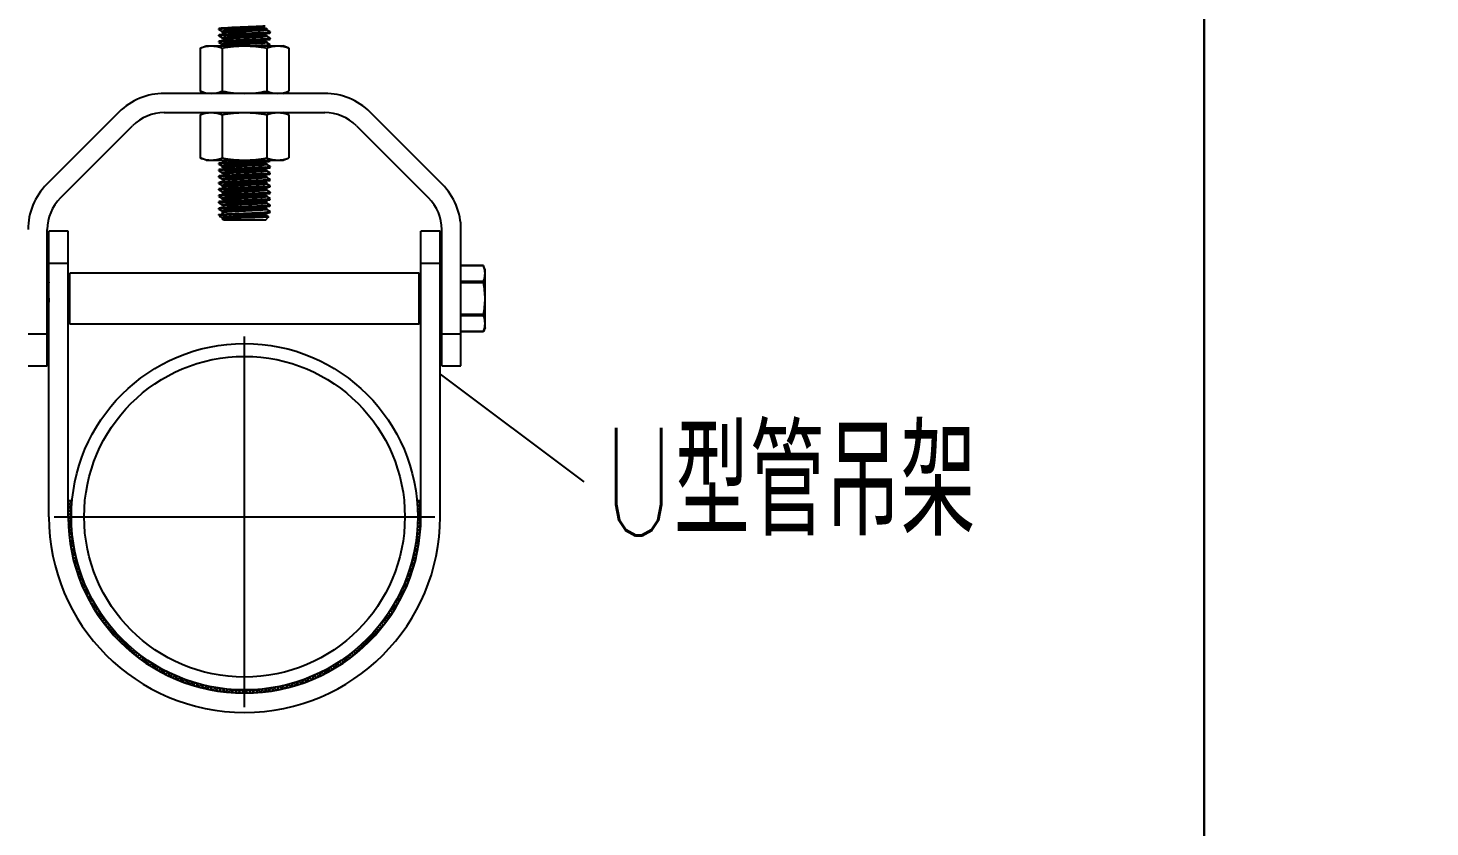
# Model space of a CAD drawing. Extents: x 27938 to 650306, y -92720 to 1524912.
# Drawn here: x 293822 to 299026, y 839870 to 842836 of the extents above; entities that cross this region are included whole.
import ezdxf

# ---------------------------------------------------------------- set-up
doc = ezdxf.new("R2010")
doc.units = 0
doc.header["$LTSCALE"] = 1000
doc.header["$MEASUREMENT"] = 0
doc.linetypes.add('CENTER', pattern=[50.8, 31.75, -6.35, 6.35, -6.35])
doc.layers.add('W_DIM', color=4, linetype='Continuous')
doc.styles.get("Standard").update_dxf_attribs({"font": 'gbenor.shx', "bigfont": 'gbcbig.shx'})
doc.styles.add('wwp100', font='txt.shx', dxfattribs={"width": 0.7, "height": 400, "bigfont": 'hztxt.shx'})
doc.dimstyles.get("Standard").update_dxf_attribs({"dimtxt": 0.18, "dimasz": 0.18, "dimexe": 0.18, "dimexo": 0.0625, "dimgap": 0.09, "dimtad": 0, "dimtih": 1, "dimtoh": 1, "dimdec": 4, "dimzin": 0, "dimdsep": 46, "dimtxsty": 'Standard', "dimcen": 0.09, "dimadec": 0, "dimazin": 0, "dimtfac": 1, "dimtdec": 4, "dimtofl": 0, "dimtmove": 0, "dimatfit": 3, "dimfxl": 1, "dimtolj": 1, "dimtzin": 0, "dimarcsym": 0})

msp = doc.modelspace()

# ---------------------------------------------------------------- hatches: boundary and pattern name
h = msp.add_hatch()
h.set_pattern_fill('ANSI37', color=256, scale=2.904, style=0)
h.set_pattern_definition([(45, (434224.962, 1106341.987), (-6.51966594, 6.51966594), []), (135, (434224.962, 1106341.987), (-6.51966594, -6.51966594), [])])
h.paths.add_polyline_path([(295280.2, 841081.4), (295265.5, 841081.4, -0.023186), (295268.3, 841021.9, -1), (293982.4, 841021.9, -0.023186), (293985.1, 841081.4), (293970.5, 841081.4), (293970.5, 841021.9, 1), (295280.2, 841021.9)])

# ---------------------------------------------------------------- linework, layer by layer
at = {"linetype": 'Continuous'}
for p, q in [((294530.3, 842833.8), (294530.1, 842833.5)), ((294530.1, 842830.5), (294530.1, 842833.5)), ((294530.1, 842830.5), (294530.1, 842833.5)), ((294530.3, 842830.3), (294543.2, 842822.8)), ((294542.9, 842823.1), (294542.9, 842817.1)), ((294543.6, 842817.6), (294543.2, 842817.4)), ((294720.3, 842821.9), (294707.4, 842829.4)), ((294707.7, 842829.1), (294707.7, 842835)), ((294720.3, 842818.4), (294720.6, 842818.6)), ((294720.6, 842818.6), (294720.6, 842821.6)), ((294720.6, 842818.6), (294720.6, 842821.6)), ((294460.3, 842761.7), (294482.4, 842769.8)), ((294482.4, 842769.8), (294768.2, 842769.8)), ((294530.3, 842810), (294530.1, 842809.7)), ((294530.1, 842806.7), (294530.1, 842809.7)), ((294530.1, 842806.7), (294530.1, 842809.7)), ((294530.3, 842786.2), (294530.1, 842785.9)), ((294530.1, 842782.9), (294530.1, 842785.9)), ((294530.1, 842782.9), (294530.1, 842785.9)), ((294530.3, 842806.5), (294543.2, 842799)), ((294530.3, 842782.7), (294543.2, 842775.2)), ((294542.9, 842799.3), (294542.9, 842793.3)), ((294542.9, 842775.5), (294542.9, 842769.5)), ((294720.3, 842798.1), (294707.4, 842805.5)), ((294720.3, 842774.2), (294707.4, 842781.7)), ((294707.7, 842805.2), (294707.7, 842811.2)), ((294707.7, 842781.4), (294707.7, 842787.4)), ((294720.3, 842794.6), (294720.6, 842794.8)), ((294720.3, 842770.7), (294720.6, 842771)), ((294720.6, 842794.8), (294720.6, 842797.8)), ((294720.6, 842794.8), (294720.6, 842797.8)), ((294720.6, 842771), (294720.6, 842774)), ((294720.6, 842771), (294720.6, 842774)), ((294790.3, 842761.7), (294768.2, 842769.8)), ((294460.3, 842761.7), (294460.3, 842601.6)), ((294542.8, 842761.7), (294542.8, 842601.6)), ((294707.8, 842761.7), (294707.8, 842601.6)), ((294790.3, 842761.7), (294790.3, 842601.6)), ((294923, 842593.5), (294327.6, 842593.5)), ((294482.4, 842593.5), (294460.3, 842601.6)), ((294768.2, 842593.5), (294790.3, 842601.6)), ((294159.3, 842523.8), (293891.4, 842255.9)), ((294327.6, 842522.1), (294923, 842522.1)), ((294460.3, 842514.1), (294482.4, 842522.1)), ((294460.3, 842514.1), (294460.3, 842353.9)), ((294542.8, 842514.1), (294542.8, 842353.9)), ((294707.8, 842514.1), (294707.8, 842353.9)), ((294790.3, 842514.1), (294768.2, 842522.1)), ((294790.3, 842514.1), (294790.3, 842353.9)), ((295359.2, 842255.9), (295091.3, 842523.8)), ((293941.9, 842205.4), (294209.8, 842473.3)), ((295040.8, 842473.3), (295308.7, 842205.4)), ((294482.4, 842345.9), (294460.3, 842353.9)), ((294542.9, 842346.8), (294542.9, 842340.9)), ((294768.2, 842345.9), (294790.3, 842353.9)), ((294482.4, 842345.9), (294768.2, 842345.9)), ((294530.3, 842333.7), (294530.1, 842333.5)), ((294530.1, 842330.5), (294530.1, 842333.5)), ((294530.1, 842330.5), (294530.1, 842333.5)), ((294530.3, 842309.9), (294530.1, 842309.6)), ((294530.1, 842306.7), (294530.1, 842309.6)), ((294530.1, 842306.7), (294530.1, 842309.6)), ((294530.3, 842330.2), (294543.2, 842322.7)), ((294530.3, 842306.4), (294543.2, 842298.9)), ((294542.9, 842323), (294542.9, 842317.1)), ((294542.9, 842299.2), (294542.9, 842293.3)), ((294706.2, 842304.5), (294705.6, 842304.3)), ((294720.3, 842321.8), (294707.4, 842329.3)), ((294720.3, 842298), (294707.4, 842305.5)), ((294707.7, 842329), (294707.7, 842334.9)), ((294707.7, 842305.2), (294707.7, 842311.1)), ((294720.3, 842342.1), (294720.6, 842342.4)), ((294720.3, 842318.3), (294720.6, 842318.6)), ((294720.3, 842294.5), (294720.6, 842294.8)), ((294720.6, 842342.4), (294720.6, 842345.4)), ((294720.6, 842342.4), (294720.6, 842345.4)), ((294720.6, 842318.6), (294720.6, 842321.5)), ((294720.6, 842318.6), (294720.6, 842321.5)), ((294720.6, 842294.8), (294720.6, 842297.7)), ((294720.6, 842294.8), (294720.6, 842297.7)), ((294530.3, 842286.1), (294530.1, 842285.8)), ((294530.1, 842282.8), (294530.1, 842285.8)), ((294530.1, 842282.8), (294530.1, 842285.8)), ((294530.3, 842262.3), (294530.1, 842262)), ((294530.1, 842259), (294530.1, 842262)), ((294530.1, 842259), (294530.1, 842262)), ((294530.3, 842282.6), (294543.2, 842275.1)), ((294530.3, 842258.8), (294543.2, 842251.3)), ((294542.9, 842275.4), (294542.9, 842269.5)), ((294542.9, 842251.6), (294542.9, 842245.6)), ((294706.5, 842280.7), (294705.7, 842280.5)), ((294720.3, 842274.2), (294707.4, 842281.7)), ((294720.3, 842250.4), (294707.4, 842257.8)), ((294707.7, 842281.4), (294707.7, 842287.3)), ((294707.7, 842257.5), (294707.7, 842263.5)), ((294720.3, 842270.7), (294720.6, 842270.9)), ((294720.3, 842246.9), (294720.6, 842247.1)), ((294720.6, 842270.9), (294720.6, 842273.9)), ((294720.6, 842270.9), (294720.6, 842273.9)), ((294720.6, 842247.1), (294720.6, 842250.1)), ((294720.6, 842247.1), (294720.6, 842250.1)), ((294530.3, 842238.5), (294530.1, 842238.2)), ((294530.1, 842235.2), (294530.1, 842238.2)), ((294530.1, 842235.2), (294530.1, 842238.2)), ((294530.3, 842214.6), (294530.1, 842214.4)), ((294530.1, 842211.4), (294530.1, 842214.4)), ((294530.1, 842211.4), (294530.1, 842214.4)), ((294530.3, 842190.8), (294530.1, 842190.6)), ((294530.1, 842187.6), (294530.1, 842190.6)), ((294530.1, 842187.6), (294530.1, 842190.6)), ((294530.3, 842235), (294543.2, 842227.5)), ((294530.3, 842211.1), (294543.2, 842203.7)), ((294542.9, 842227.8), (294542.9, 842221.8)), ((294542.9, 842204), (294542.9, 842198)), ((294720.3, 842226.6), (294707.4, 842234)), ((294720.3, 842202.7), (294707.4, 842210.2)), ((294707.7, 842233.7), (294707.7, 842239.7)), ((294707.7, 842209.9), (294707.7, 842215.9)), ((294707.7, 842186.1), (294707.7, 842192.1)), ((294720.3, 842223.1), (294720.6, 842223.3)), ((294720.3, 842199.2), (294720.6, 842199.5)), ((294720.6, 842223.3), (294720.6, 842226.3)), ((294720.6, 842223.3), (294720.6, 842226.3)), ((294720.6, 842199.5), (294720.6, 842202.5)), ((294720.6, 842199.5), (294720.6, 842202.5)), ((294530.3, 842167), (294530.1, 842166.8)), ((294530.1, 842163.8), (294530.1, 842166.8)), ((294530.1, 842163.8), (294530.1, 842166.8)), ((294530.1, 842143.1), (294530.3, 842143.2)), ((294530.1, 842142.9), (294530.1, 842143.1)), ((294530.1, 842140.9), (294530.1, 842142.9)), ((294530.1, 842140.9), (294532.7, 842140.9)), ((294530.3, 842187.3), (294543.2, 842179.9)), ((294530.3, 842163.5), (294543.2, 842156)), ((294532.2, 842138.7), (294533, 842138.1)), ((294533, 842138.1), (294543.2, 842132.2)), ((294542.9, 842180.2), (294542.9, 842174.2)), ((294542.9, 842156.3), (294542.9, 842150.4)), ((294720.3, 842178.9), (294707.4, 842186.4)), ((294720.3, 842155.1), (294707.4, 842162.6)), ((294707.4, 842144.1), (294708.5, 842144.8)), ((294714.3, 842134.8), (294707.4, 842138.8)), ((294707.7, 842162.3), (294707.7, 842168.2)), ((294707.7, 842138.5), (294707.7, 842144.4)), ((294720.3, 842175.4), (294720.6, 842175.7)), ((294720.3, 842151.6), (294720.6, 842151.9)), ((294720.4, 842154.6), (294720.5, 842154.7)), ((294720.6, 842175.7), (294720.6, 842178.7)), ((294720.6, 842175.7), (294720.6, 842178.7)), ((294720.6, 842151.9), (294720.6, 842154.9)), ((294720.6, 842151.9), (294720.6, 842154.9)), ((293893.1, 841581.5), (293893.1, 842087.5)), ((294542.9, 842132.5), (294542.9, 842128)), ((294548.5, 842128), (294542.9, 842128)), ((294547.9, 842123), (294542.9, 842128)), ((294702.7, 842123), (294547.9, 842123)), ((294702.7, 842123), (294714.3, 842134.6)), ((295357.5, 841581.5), (295357.5, 842087.5)), ((295429, 841581.5), (295429, 842087.5)), ((293970.5, 842081.6), (293899, 842081.6)), ((293899, 841021.9), (293899, 842081.6)), ((293970.5, 841021.9), (293970.5, 842081.6)), ((295351.6, 842081.6), (295280.2, 842081.6)), ((295280.2, 841021.9), (295280.2, 842081.6)), ((295351.6, 841021.9), (295351.6, 842081.6)), ((293970.5, 841962.5), (293899, 841962.5)), ((295351.6, 841962.5), (295280.2, 841962.5)), ((295512.6, 841954.4), (295429, 841954.4)), ((295512.9, 841953.6), (295429, 841953.6)), ((295512.6, 841954.4), (295512.9, 841953.6)), ((295518.3, 841938.7), (295512.9, 841953.6)), ((295518.3, 841724.4), (295518.3, 841938.7)), ((293893.4, 841891.4), (293893.1, 841892)), ((293898.2, 841891.7), (293893.1, 841891.7)), ((293899, 841893.3), (293898.1, 841891.7)), ((293970.5, 841903), (293976.4, 841903)), ((293970.5, 841903), (293976.4, 841903)), ((295274.2, 841926.2), (293976.4, 841926.2)), ((293976.4, 841736.9), (293976.4, 841926.2)), ((295274.2, 841736.9), (295274.2, 841926.2)), ((295274.2, 841903), (295280.2, 841903)), ((295274.2, 841903), (295280.2, 841903)), ((295351.6, 841903), (295357.5, 841903)), ((295351.6, 841903), (295357.5, 841903)), ((295512.9, 841895.1), (295429, 841895.1)), ((295512.9, 841890), (295429, 841890)), ((293893.1, 841762.1), (293894.1, 841760.3)), ((293894.1, 841760.3), (293894.4, 841760.1)), ((293894.4, 841760.1), (293897, 841760.1)), ((293894.4, 841760.1), (293897, 841760.1)), ((293897.2, 841760.3), (293897, 841760.1)), ((293897.2, 841760.3), (293899, 841763.4)), ((293970.5, 841765.2), (293971.3, 841765.2)), ((293971, 841765.4), (293971.2, 841765.2)), ((293971.2, 841765.2), (293974.1, 841760.2)), ((293974.1, 841760.2), (293974.1, 841760.1)), ((293974.1, 841760.1), (293976.4, 841760.1)), ((293974.1, 841760.1), (293976.4, 841760.1)), ((295274.2, 841736.9), (293976.4, 841736.9)), ((295274.2, 841760.1), (295280.2, 841760.1)), ((295274.2, 841760.1), (295280.2, 841760.1)), ((295351.6, 841760.1), (295357.5, 841760.1)), ((295351.6, 841760.1), (295357.5, 841760.1)), ((295512.9, 841773.1), (295429, 841773.1)), ((295512.9, 841768), (295429, 841768)), ((295518.3, 841724.4), (295512.9, 841709.5)), ((293821.6, 841700.6), (293893.1, 841700.6)), ((295357.5, 841700.6), (295429, 841700.6)), ((295512.9, 841709.5), (295429, 841709.5)), ((295512.6, 841708.7), (295429, 841708.7)), ((295512.9, 841709.5), (295512.6, 841708.7)), ((293821.6, 841581.5), (293893.1, 841581.5)), ((295357.5, 841581.5), (295429, 841581.5)), ((293986.6, 841081.4), (293970.5, 841081.4)), ((295280.2, 841081.4), (295264, 841081.4))]:
    msp.add_line(p, q, dxfattribs=at)
at = {"color": 0, "linetype": 'CENTER'}
for p, q in [((294625.3, 840314.7), (294625.3, 841691.4)), ((293918.1, 841021.9), (295332.5, 841021.9))]:
    msp.add_line(p, q, dxfattribs=at)
for points in [[(285511.3, 851149.4), (298188.5, 851149.4), (298188.5, 836294.1), (285511.3, 836294.1)], [(298188.5, 851149.4), (313326.9, 851149.4), (313326.9, 836294.1), (298188.5, 836294.1)]]:
    msp.add_lwpolyline(points, close=True)
at = {"linetype": 'Continuous'}
for radius in [642.9, 595.3]:
    msp.add_circle((294625.3, 841021.9), radius, dxfattribs=at)
for centre, radius, start, end in [((294575.3, 842425), 408.9, 93.8369, 94.8036), ((294674.3, 843239.4), 421.1, 273.7534, 274.8058), ((294575.4, 842400.1), 410, 93.8296, 94.8034), ((294575.5, 842376), 410.2, 93.8281, 94.8033), ((294674.7, 843210.5), 416, 273.7864, 274.8061), ((294675, 843182.7), 412, 273.8133, 274.8057), ((294705.7, 842848.6), 79.4, 277.0234, 277.4125), ((294327.6, 842355.4), 238.1, 90, 135), ((294923, 842355.4), 238.1, 45, 90), ((294327.6, 842355.4), 166.7, 90, 135), ((294923, 842355.4), 166.7, 45, 90), ((294575.7, 841920), 413.8, 93.801, 94.806), ((294576.1, 841891.5), 418.5, 93.7705, 94.8059), ((294675.2, 842728.4), 410.1, 273.8287, 274.8033), ((294675.2, 842752), 409.9, 273.83, 274.8033), ((294675.2, 842704.1), 409.6, 273.8318, 274.8033), ((294701.6, 842347.4), 19.7, 281.4638, 282.555), ((294059.8, 842087.5), 238.1, 135, 180), ((294575.2, 841878.9), 407.3, 93.848, 94.803), ((294575.3, 841853.8), 408.5, 93.8383, 94.8045), ((294675.3, 842655.8), 409, 273.8361, 274.8034), ((294675.4, 842677.6), 406.9, 273.8501, 274.8032), ((295190.9, 842087.5), 238.1, 0, 45), ((294059.8, 842087.5), 166.7, 135, 180), ((294575.5, 841828.1), 410.4, 93.8243, 94.8054), ((294575.7, 841801), 413.7, 93.8019, 94.806), ((294675.2, 842609.3), 410.1, 273.8286, 274.8033), ((294675.2, 842632.9), 409.9, 273.8301, 274.8033), ((295190.9, 842087.5), 166.7, 0, 45), ((294565.5, 841858.5), 287.3, 94.5029, 95.1286), ((294575.2, 841759.8), 407.3, 93.8481, 94.803), ((294571.6, 841780.8), 362.3, 94.4288, 94.5479), ((294691.2, 842222.9), 86.5, 277.0601, 277.7461), ((294696.5, 842291.7), 158.4, 274.1459, 274.589), ((294625.3, 841021.9), 726.3, 180, 0), ((294625.3, 841021.9), 654.9, 180, 0)]:
    msp.add_arc(centre, radius, start, end, dxfattribs=at)
for points, knots in [([(294530.1, 842830.5), (294530.1, 842831), (294532.3, 842831.3), (294533.5, 842831.6), (294534.6, 842831.7)], [0, 0, 0, 0, 0.271561, 1, 1, 1, 1]), ([(294548.9, 842835.9), (294544.6, 842835.7), (294538.6, 842834.8), (294532, 842834.7), (294530.3, 842833.8)], [0, 0, 0, 0, 0.691189, 1, 1, 1, 1]), ([(294545.2, 842824), (294544.7, 842823.9), (294544, 842823.7), (294542.9, 842823.3), (294542.9, 842823.1)], [0, 0, 0, 0, 0.709245, 1, 1, 1, 1]), ([(294550.2, 842818.8), (294549.5, 842818.7), (294547.2, 842818.4), (294545, 842818.1), (294543.6, 842817.6)], [0, 0, 0, 0, 0.345692, 1, 1, 1, 1]), ([(294704.4, 842833.9), (294694.4, 842832.3), (294667.3, 842831.2), (294623.7, 842829), (294580.8, 842826.6), (294554.5, 842825.8), (294545.2, 842824)], [0, 0, 0, 0, 0.191149, 0.508776, 0.821496, 1, 1, 1, 1]), ([(294548, 842832.9), (294559.2, 842833.7), (294610.5, 842836.1), (294661.8, 842837.4), (294701.9, 842840)], [0, 0, 0, 0, 0.218367, 1, 1, 1, 1]), ([(294701.9, 842819.2), (294690.5, 842818.4), (294639.2, 842816), (294587.9, 842814.8), (294548, 842812.1)], [0, 0, 0, 0, 0.220951, 1, 1, 1, 1]), ([(294548.1, 842809.1), (294559.3, 842809.9), (294610.7, 842812.3), (294662.1, 842813.5), (294702.2, 842816.2)], [0, 0, 0, 0, 0.21883, 1, 1, 1, 1]), ([(294702, 842843), (294690.8, 842842.3), (294639.7, 842839.8), (294588.7, 842838.6), (294548.9, 842835.9)], [0, 0, 0, 0, 0.219765, 1, 1, 1, 1]), ([(294704.4, 842828), (294695.4, 842826.5), (294670.9, 842825.5), (294630.5, 842823.3), (294588.2, 842821.3), (294561.2, 842820), (294550.2, 842818.8)], [0, 0, 0, 0, 0.177542, 0.475313, 0.786662, 1, 1, 1, 1]), ([(294702.2, 842816.2), (294706.4, 842816.5), (294712.3, 842817.3), (294718.7, 842817.4), (294720.3, 842818.4)], [0, 0, 0, 0, 0.690732, 1, 1, 1, 1]), ([(294707.4, 842834.7), (294707.1, 842834.5), (294706.1, 842834.2), (294705.1, 842834), (294704.4, 842833.9)], [0, 0, 0, 0, 0.370671, 1, 1, 1, 1]), ([(294707.7, 842829.1), (294707.7, 842828.7), (294706.1, 842828.3), (294705.2, 842828.1), (294704.4, 842828)], [0, 0, 0, 0, 0.281956, 1, 1, 1, 1]), ([(294720.6, 842821.6), (294720.6, 842821.2), (294718.2, 842820.9), (294717.1, 842820.6), (294715.9, 842820.4)], [0, 0, 0, 0, 0.27119, 1, 1, 1, 1]), ([(294460.3, 842761.7), (294467, 842764.2), (294480.5, 842768.2), (294494.6, 842769.8), (294501.6, 842769.8)], [0, 0, 0, 0, 0.506411, 1, 1, 1, 1]), ([(294501.6, 842769.8), (294508.5, 842769.8), (294522.6, 842768.2), (294536.1, 842764.2), (294542.8, 842761.7)], [0, 0, 0, 0, 0.493589, 1, 1, 1, 1]), ([(294530.1, 842806.7), (294530.1, 842807.2), (294532.3, 842807.4), (294533.5, 842807.8), (294534.7, 842807.9)], [0, 0, 0, 0, 0.271501, 1, 1, 1, 1]), ([(294530.1, 842782.9), (294530.1, 842783.4), (294532.3, 842783.6), (294533.5, 842784), (294534.7, 842784.1)], [0, 0, 0, 0, 0.27149, 1, 1, 1, 1]), ([(294548, 842812.1), (294543.9, 842811.8), (294538.1, 842811), (294531.9, 842810.9), (294530.3, 842810)], [0, 0, 0, 0, 0.69026, 1, 1, 1, 1]), ([(294548.1, 842788.3), (294543.9, 842788), (294538.2, 842787.2), (294531.9, 842787.1), (294530.3, 842786.2)], [0, 0, 0, 0, 0.690327, 1, 1, 1, 1]), ([(294542.8, 842761.7), (294556.4, 842764.2), (294583.8, 842768.3), (294611.5, 842769.8), (294625.3, 842769.8)], [0, 0, 0, 0, 0.500036, 1, 1, 1, 1]), ([(294550.9, 842801), (294548.9, 842800.8), (294547, 842800.2), (294542.9, 842800), (294542.9, 842799.3)], [0, 0, 0, 0, 0.733301, 1, 1, 1, 1]), ([(294551.7, 842777.2), (294549.5, 842777), (294547.4, 842776.4), (294542.9, 842776.3), (294542.9, 842775.5)], [0, 0, 0, 0, 0.734146, 1, 1, 1, 1]), ([(294550.9, 842795), (294550, 842794.9), (294547.4, 842794.5), (294544.6, 842794.5), (294543.2, 842793.6)], [0, 0, 0, 0, 0.372857, 1, 1, 1, 1]), ([(294551.7, 842771.3), (294550.6, 842771.2), (294547.8, 842770.8), (294544.8, 842770.7), (294543.2, 842769.8)], [0, 0, 0, 0, 0.374818, 1, 1, 1, 1]), ([(294702.2, 842795.4), (294690.9, 842794.6), (294639.5, 842792.2), (294588.1, 842791), (294548.1, 842788.3)], [0, 0, 0, 0, 0.220171, 1, 1, 1, 1]), ([(294548.1, 842785.3), (294559.3, 842786.1), (294610.8, 842788.5), (294662.3, 842789.7), (294702.4, 842792.4)], [0, 0, 0, 0, 0.219107, 1, 1, 1, 1]), ([(294704.9, 842810.2), (294696.1, 842808.7), (294672, 842807.7), (294631.9, 842805.5), (294589.4, 842803.6), (294562.1, 842802.2), (294550.9, 842801)], [0, 0, 0, 0, 0.172452, 0.468288, 0.781567, 1, 1, 1, 1]), ([(294704.9, 842804.2), (294696.1, 842802.7), (294672, 842801.7), (294631.9, 842799.5), (294589.4, 842797.6), (294562.1, 842796.2), (294550.9, 842795)], [0, 0, 0, 0, 0.172452, 0.468288, 0.781567, 1, 1, 1, 1]), ([(294705.3, 842786.5), (294696.8, 842784.8), (294673.1, 842784), (294633.4, 842781.7), (294590.7, 842779.8), (294563.1, 842778.4), (294551.7, 842777.2)], [0, 0, 0, 0, 0.167345, 0.461239, 0.776453, 1, 1, 1, 1]), ([(294705.3, 842780.5), (294696.8, 842778.9), (294673.1, 842778), (294633.4, 842775.7), (294590.7, 842773.9), (294563.1, 842772.5), (294551.7, 842771.3)], [0, 0, 0, 0, 0.167345, 0.461239, 0.776453, 1, 1, 1, 1]), ([(294625.3, 842769.8), (294639.1, 842769.8), (294666.8, 842768.3), (294694.2, 842764.2), (294707.8, 842761.7)], [0, 0, 0, 0, 0.499964, 1, 1, 1, 1]), ([(294702.4, 842771.6), (294700, 842771.4), (294688.2, 842770.7), (294676.5, 842770.2), (294667.3, 842769.8)], [0, 0, 0, 0, 0.209715, 1, 1, 1, 1]), ([(294702.4, 842792.4), (294706.6, 842792.7), (294712.4, 842793.5), (294718.7, 842793.6), (294720.3, 842794.6)], [0, 0, 0, 0, 0.69048, 1, 1, 1, 1]), ([(294707.4, 842810.9), (294707.1, 842810.7), (294706.3, 842810.5), (294705.4, 842810.3), (294704.9, 842810.2)], [0, 0, 0, 0, 0.377326, 1, 1, 1, 1]), ([(294707.7, 842805.2), (294707.7, 842805), (294706.4, 842804.6), (294705.6, 842804.4), (294704.9, 842804.2)], [0, 0, 0, 0, 0.285684, 1, 1, 1, 1]), ([(294707.4, 842787.1), (294707.2, 842786.9), (294706.4, 842786.7), (294705.7, 842786.6), (294705.3, 842786.5)], [0, 0, 0, 0, 0.384795, 1, 1, 1, 1]), ([(294707.7, 842781.4), (294707.7, 842781.2), (294706.6, 842780.8), (294705.9, 842780.6), (294705.3, 842780.5)], [0, 0, 0, 0, 0.290187, 1, 1, 1, 1]), ([(294707.8, 842761.7), (294714.5, 842764.2), (294728, 842768.2), (294742.1, 842769.8), (294749, 842769.8)], [0, 0, 0, 0, 0.506411, 1, 1, 1, 1]), ([(294720.6, 842797.8), (294720.6, 842797.4), (294718.3, 842797.1), (294717.1, 842796.8), (294715.9, 842796.6)], [0, 0, 0, 0, 0.271408, 1, 1, 1, 1]), ([(294720.6, 842774), (294720.6, 842773.6), (294718.3, 842773.3), (294717.1, 842773), (294716, 842772.8)], [0, 0, 0, 0, 0.271552, 1, 1, 1, 1]), ([(294716, 842769.8), (294716.5, 842769.9), (294718, 842770.1), (294719.5, 842770.3), (294720.3, 842770.7)], [0, 0, 0, 0, 0.362796, 1, 1, 1, 1]), ([(294749, 842769.8), (294756, 842769.8), (294770.1, 842768.2), (294783.6, 842764.2), (294790.3, 842761.7)], [0, 0, 0, 0, 0.493589, 1, 1, 1, 1]), ([(294460.3, 842601.6), (294467, 842599.2), (294480.5, 842595.1), (294494.6, 842593.5), (294501.6, 842593.5)], [0, 0, 0, 0, 0.506411, 1, 1, 1, 1]), ([(294501.6, 842593.5), (294508.5, 842593.5), (294522.6, 842595.1), (294536.1, 842599.2), (294542.8, 842601.6)], [0, 0, 0, 0, 0.493589, 1, 1, 1, 1]), ([(294542.8, 842601.6), (294556.4, 842599.1), (294583.8, 842595), (294611.5, 842593.5), (294625.3, 842593.5)], [0, 0, 0, 0, 0.500036, 1, 1, 1, 1]), ([(294625.3, 842593.5), (294639.1, 842593.5), (294666.8, 842595), (294694.2, 842599.1), (294707.8, 842601.6)], [0, 0, 0, 0, 0.499964, 1, 1, 1, 1]), ([(294707.8, 842601.6), (294714.5, 842599.2), (294728, 842595.1), (294742.1, 842593.5), (294749, 842593.5)], [0, 0, 0, 0, 0.506411, 1, 1, 1, 1]), ([(294749, 842593.5), (294756, 842593.5), (294770.1, 842595.1), (294783.6, 842599.2), (294790.3, 842601.6)], [0, 0, 0, 0, 0.493589, 1, 1, 1, 1]), ([(294460.3, 842514.1), (294467, 842516.5), (294480.5, 842520.6), (294494.6, 842522.1), (294501.6, 842522.1)], [0, 0, 0, 0, 0.506411, 1, 1, 1, 1]), ([(294501.6, 842522.1), (294508.5, 842522.1), (294522.6, 842520.6), (294536.1, 842516.5), (294542.8, 842514.1)], [0, 0, 0, 0, 0.493589, 1, 1, 1, 1]), ([(294542.8, 842514.1), (294556.4, 842516.5), (294583.8, 842520.6), (294611.5, 842522.1), (294625.3, 842522.1)], [0, 0, 0, 0, 0.500036, 1, 1, 1, 1]), ([(294625.3, 842522.1), (294639.1, 842522.1), (294666.8, 842520.6), (294694.2, 842516.5), (294707.8, 842514.1)], [0, 0, 0, 0, 0.499964, 1, 1, 1, 1]), ([(294707.8, 842514.1), (294714.5, 842516.5), (294728, 842520.6), (294742.1, 842522.1), (294749, 842522.1)], [0, 0, 0, 0, 0.506411, 1, 1, 1, 1]), ([(294749, 842522.1), (294756, 842522.1), (294770.1, 842520.6), (294783.6, 842516.5), (294790.3, 842514.1)], [0, 0, 0, 0, 0.493589, 1, 1, 1, 1]), ([(294460.3, 842353.9), (294467, 842351.5), (294480.5, 842347.4), (294494.6, 842345.9), (294501.6, 842345.9)], [0, 0, 0, 0, 0.506411, 1, 1, 1, 1]), ([(294501.6, 842345.9), (294508.5, 842345.9), (294522.6, 842347.4), (294536.1, 842351.5), (294542.8, 842353.9)], [0, 0, 0, 0, 0.493589, 1, 1, 1, 1]), ([(294542.8, 842353.9), (294556.4, 842351.5), (294583.8, 842347.4), (294611.5, 842345.9), (294625.3, 842345.9)], [0, 0, 0, 0, 0.500036, 1, 1, 1, 1]), ([(294625.3, 842345.9), (294639.1, 842345.9), (294666.8, 842347.4), (294694.2, 842351.5), (294707.8, 842353.9)], [0, 0, 0, 0, 0.499964, 1, 1, 1, 1]), ([(294707.8, 842353.9), (294714.5, 842351.5), (294728, 842347.4), (294742.1, 842345.9), (294749, 842345.9)], [0, 0, 0, 0, 0.506411, 1, 1, 1, 1]), ([(294749, 842345.9), (294756, 842345.9), (294770.1, 842347.4), (294783.6, 842351.5), (294790.3, 842353.9)], [0, 0, 0, 0, 0.493589, 1, 1, 1, 1]), ([(294530.1, 842330.5), (294530.1, 842330.9), (294532.3, 842331.2), (294533.5, 842331.5), (294534.6, 842331.7)], [0, 0, 0, 0, 0.271489, 1, 1, 1, 1]), ([(294530.1, 842306.7), (294530.1, 842307.1), (294532.4, 842307.4), (294533.5, 842307.7), (294534.7, 842307.8)], [0, 0, 0, 0, 0.271295, 1, 1, 1, 1]), ([(294548.1, 842335.8), (294544, 842335.5), (294538.2, 842334.7), (294531.9, 842334.6), (294530.3, 842333.7)], [0, 0, 0, 0, 0.690397, 1, 1, 1, 1]), ([(294548.3, 842312), (294544.1, 842311.7), (294538.3, 842310.9), (294531.9, 842310.8), (294530.3, 842309.9)], [0, 0, 0, 0, 0.690611, 1, 1, 1, 1]), ([(294544.9, 842323.9), (294544.4, 842323.8), (294543.8, 842323.6), (294542.9, 842323.2), (294542.9, 842323)], [0, 0, 0, 0, 0.704879, 1, 1, 1, 1]), ([(294545, 842300.1), (294544.4, 842300), (294543.8, 842299.8), (294542.9, 842299.4), (294542.9, 842299.2)], [0, 0, 0, 0, 0.705077, 1, 1, 1, 1]), ([(294552.2, 842342.7), (294551, 842342.6), (294548.1, 842342.2), (294544.8, 842342.1), (294543.2, 842341.2)], [0, 0, 0, 0, 0.376069, 1, 1, 1, 1]), ([(294543.9, 842317.6), (294543.7, 842317.6), (294543.5, 842317.5), (294543.3, 842317.4), (294543.2, 842317.4)], [0, 0, 0, 0, 0.566217, 1, 1, 1, 1]), ([(294705.5, 842328.1), (294695.6, 842326.1), (294667.6, 842325.5), (294630.6, 842323.2), (294595.6, 842321.6), (294572.5, 842320.5), (294555.7, 842319.1), (294546.8, 842318.5), (294543.9, 842317.6)], [0, 0, 0, 0, 0.187457, 0.515971, 0.686936, 0.835422, 0.943971, 1, 1, 1, 1]), ([(294705.6, 842304.3), (294695.8, 842302.3), (294668.1, 842301.7), (294623.5, 842298.9), (294582.6, 842297.5), (294556.4, 842295.4), (294547.2, 842294.7), (294544.1, 842293.9)], [0, 0, 0, 0, 0.184913, 0.510935, 0.830756, 0.941119, 1, 1, 1, 1]), ([(294705.9, 842334.2), (294696.6, 842332.1), (294660.4, 842331.3), (294613.2, 842328.6), (294569.1, 842326), (294551.1, 842325.2), (294544.9, 842323.9)], [0, 0, 0, 0, 0.177393, 0.66769, 0.881926, 1, 1, 1, 1]), ([(294706.2, 842310.4), (294697.2, 842308.2), (294670.3, 842307.9), (294626.5, 842305.2), (294582.1, 842302.7), (294554.6, 842302.1), (294545, 842300.1)], [0, 0, 0, 0, 0.173043, 0.493074, 0.817013, 1, 1, 1, 1]), ([(294702.6, 842343), (294691.3, 842342.2), (294639.8, 842339.7), (294588.3, 842338.5), (294548.1, 842335.8)], [0, 0, 0, 0, 0.219163, 1, 1, 1, 1]), ([(294548.3, 842332.9), (294559.6, 842333.6), (294611, 842336.1), (294662.5, 842337.3), (294702.5, 842340)], [0, 0, 0, 0, 0.219847, 1, 1, 1, 1]), ([(294702.5, 842319.2), (294691.3, 842318.4), (294639.9, 842315.9), (294588.4, 842314.7), (294548.3, 842312)], [0, 0, 0, 0, 0.218984, 1, 1, 1, 1]), ([(294548.6, 842309.1), (294559.9, 842309.8), (294611.2, 842312.3), (294662.6, 842313.5), (294702.6, 842316.2)], [0, 0, 0, 0, 0.220532, 1, 1, 1, 1]), ([(294702.6, 842295.4), (294691.4, 842294.6), (294640, 842292.1), (294588.7, 842290.9), (294548.6, 842288.2)], [0, 0, 0, 0, 0.218636, 1, 1, 1, 1]), ([(294604.9, 842345.9), (294599.5, 842345.6), (294581.9, 842344.8), (294564.3, 842343.9), (294552.2, 842342.7)], [0, 0, 0, 0, 0.307606, 1, 1, 1, 1]), ([(294702.5, 842340), (294706.7, 842340.3), (294712.4, 842341.1), (294718.7, 842341.2), (294720.3, 842342.1)], [0, 0, 0, 0, 0.69032, 1, 1, 1, 1]), ([(294702.6, 842316.2), (294706.7, 842316.5), (294712.4, 842317.3), (294718.7, 842317.4), (294720.3, 842318.3)], [0, 0, 0, 0, 0.690291, 1, 1, 1, 1]), ([(294702.7, 842292.4), (294706.8, 842292.7), (294712.5, 842293.5), (294718.7, 842293.6), (294720.3, 842294.5)], [0, 0, 0, 0, 0.69012, 1, 1, 1, 1]), ([(294707.4, 842334.6), (294707.2, 842334.5), (294706.7, 842334.3), (294706.2, 842334.2), (294705.9, 842334.2)], [0, 0, 0, 0, 0.399724, 1, 1, 1, 1]), ([(294707.7, 842329), (294707.7, 842328.8), (294706.9, 842328.4), (294706.3, 842328.3), (294705.9, 842328.2)], [0, 0, 0, 0, 0.300214, 1, 1, 1, 1]), ([(294707.4, 842310.8), (294707.3, 842310.7), (294706.9, 842310.6), (294706.5, 842310.5), (294706.2, 842310.4)], [0, 0, 0, 0, 0.410179, 1, 1, 1, 1]), ([(294707.7, 842305.2), (294707.7, 842305), (294707.1, 842304.7), (294706.6, 842304.6), (294706.2, 842304.5)], [0, 0, 0, 0, 0.308051, 1, 1, 1, 1]), ([(294720.6, 842345.4), (294720.6, 842344.9), (294718.3, 842344.6), (294717.1, 842344.3), (294716, 842344.2)], [0, 0, 0, 0, 0.271498, 1, 1, 1, 1]), ([(294720.6, 842321.5), (294720.6, 842321.1), (294718.3, 842320.8), (294717.1, 842320.5), (294716, 842320.4)], [0, 0, 0, 0, 0.271487, 1, 1, 1, 1]), ([(294720.6, 842297.7), (294720.6, 842297.3), (294718.3, 842297), (294717.1, 842296.7), (294716, 842296.5)], [0, 0, 0, 0, 0.271512, 1, 1, 1, 1]), ([(294530.1, 842282.8), (294530.1, 842283.3), (294532.3, 842283.6), (294533.5, 842283.9), (294534.6, 842284)], [0, 0, 0, 0, 0.271606, 1, 1, 1, 1]), ([(294530.1, 842259), (294530.1, 842259.5), (294532.3, 842259.8), (294533.5, 842260.1), (294534.6, 842260.2)], [0, 0, 0, 0, 0.271632, 1, 1, 1, 1]), ([(294548.6, 842288.2), (294544.4, 842287.9), (294538.4, 842287.1), (294531.9, 842287), (294530.3, 842286.1)], [0, 0, 0, 0, 0.690892, 1, 1, 1, 1]), ([(294547.9, 842264.4), (294543.8, 842264.1), (294538.1, 842263.3), (294531.9, 842263.2), (294530.3, 842262.3)], [0, 0, 0, 0, 0.690153, 1, 1, 1, 1]), ([(294545, 842276.3), (294544.5, 842276.2), (294543.9, 842276), (294542.9, 842275.6), (294542.9, 842275.4)], [0, 0, 0, 0, 0.70574, 1, 1, 1, 1]), ([(294545.1, 842252.5), (294544.5, 842252.4), (294543.9, 842252.2), (294542.9, 842251.8), (294542.9, 842251.6)], [0, 0, 0, 0, 0.706684, 1, 1, 1, 1]), ([(294544.1, 842293.9), (294544, 842293.9), (294543.6, 842293.8), (294543.3, 842293.6), (294543.2, 842293.6)], [0, 0, 0, 0, 0.579663, 1, 1, 1, 1]), ([(294544.4, 842270.2), (294544.2, 842270.1), (294543.8, 842270), (294543.4, 842269.8), (294543.2, 842269.8)], [0, 0, 0, 0, 0.591406, 1, 1, 1, 1]), ([(294544.7, 842246.4), (294544.4, 842246.4), (294543.9, 842246.2), (294543.4, 842246.1), (294543.2, 842245.9)], [0, 0, 0, 0, 0.601132, 1, 1, 1, 1]), ([(294705.7, 842280.5), (294696, 842278.5), (294668.6, 842277.9), (294624.2, 842275.4), (294580.4, 842272.7), (294553.5, 842272.4), (294544.4, 842270.2)], [0, 0, 0, 0, 0.182676, 0.506256, 0.826306, 1, 1, 1, 1]), ([(294697.8, 842255.7), (294686, 842254.5), (294657.9, 842253.1), (294614.9, 842251.3), (294575.9, 842248.8), (294552.7, 842248.2), (294544.7, 842246.4)], [0, 0, 0, 0, 0.231611, 0.549958, 0.840821, 1, 1, 1, 1]), ([(294706.5, 842286.7), (294703.5, 842285.8), (294694.3, 842285.2), (294668.1, 842283.1), (294627.3, 842281.7), (294582.6, 842278.9), (294554.8, 842278.3), (294545, 842276.3)], [0, 0, 0, 0, 0.058467, 0.168569, 0.488344, 0.81473, 1, 1, 1, 1]), ([(294697.8, 842261.6), (294686.1, 842260.5), (294658.3, 842259.1), (294615.6, 842257.2), (294576.5, 842254.9), (294553.2, 842254.1), (294545.1, 842252.5)], [0, 0, 0, 0, 0.229817, 0.546056, 0.837001, 1, 1, 1, 1]), ([(294547.9, 842285.2), (294559.2, 842286), (294610.8, 842288.5), (294662.5, 842289.6), (294702.7, 842292.4)], [0, 0, 0, 0, 0.219027, 1, 1, 1, 1]), ([(294702.7, 842271.6), (294691.5, 842270.8), (294639.8, 842268.3), (294588.2, 842267.1), (294547.9, 842264.4)], [0, 0, 0, 0, 0.218951, 1, 1, 1, 1]), ([(294548, 842261.4), (294559.3, 842262.2), (294610.8, 842264.6), (294662.4, 842265.8), (294702.6, 842268.6)], [0, 0, 0, 0, 0.219111, 1, 1, 1, 1]), ([(294702.6, 842247.7), (294691.3, 842247), (294639.8, 842244.5), (294588.2, 842243.3), (294548, 842240.6)], [0, 0, 0, 0, 0.219164, 1, 1, 1, 1]), ([(294548.1, 842237.6), (294559.4, 842238.4), (294610.9, 842240.8), (294662.4, 842242), (294702.6, 842244.8)], [0, 0, 0, 0, 0.21936, 1, 1, 1, 1]), ([(294706.8, 842262.9), (294706.3, 842262.8), (294703.4, 842262.2), (294700.3, 842261.9), (294697.8, 842261.6)], [0, 0, 0, 0, 0.153672, 1, 1, 1, 1]), ([(294707.7, 842257.5), (294707.7, 842256.7), (294702.5, 842256.7), (294700.2, 842255.9), (294697.8, 842255.7)], [0, 0, 0, 0, 0.264855, 1, 1, 1, 1]), ([(294702.6, 842268.6), (294706.7, 842268.9), (294712.5, 842269.7), (294718.7, 842269.8), (294720.3, 842270.7)], [0, 0, 0, 0, 0.690251, 1, 1, 1, 1]), ([(294702.6, 842244.8), (294706.7, 842245), (294712.4, 842245.8), (294718.7, 842245.9), (294720.3, 842246.9)], [0, 0, 0, 0, 0.690307, 1, 1, 1, 1]), ([(294707.4, 842287), (294707.3, 842286.9), (294707, 842286.8), (294706.7, 842286.7), (294706.5, 842286.7)], [0, 0, 0, 0, 0.42214, 1, 1, 1, 1]), ([(294707.7, 842281.4), (294707.7, 842281.2), (294707.2, 842280.9), (294706.8, 842280.8), (294706.5, 842280.7)], [0, 0, 0, 0, 0.317825, 1, 1, 1, 1]), ([(294707.4, 842263.2), (294707.3, 842263.1), (294707.1, 842263.1), (294706.9, 842263), (294706.8, 842262.9)], [0, 0, 0, 0, 0.435885, 1, 1, 1, 1]), ([(294720.6, 842273.9), (294720.6, 842273.5), (294718.3, 842273.2), (294717.1, 842272.9), (294716, 842272.7)], [0, 0, 0, 0, 0.271635, 1, 1, 1, 1]), ([(294720.6, 842250.1), (294720.6, 842249.7), (294718.3, 842249.4), (294717.1, 842249.1), (294716, 842248.9)], [0, 0, 0, 0, 0.271547, 1, 1, 1, 1]), ([(294530.1, 842235.2), (294530.1, 842235.7), (294532.3, 842235.9), (294533.5, 842236.3), (294534.6, 842236.4)], [0, 0, 0, 0, 0.271604, 1, 1, 1, 1]), ([(294530.1, 842211.4), (294530.1, 842211.8), (294532.3, 842212.1), (294533.5, 842212.4), (294534.6, 842212.6)], [0, 0, 0, 0, 0.271494, 1, 1, 1, 1]), ([(294548, 842240.6), (294543.9, 842240.3), (294538.1, 842239.5), (294531.9, 842239.4), (294530.3, 842238.5)], [0, 0, 0, 0, 0.690253, 1, 1, 1, 1]), ([(294548.1, 842216.8), (294544, 842216.5), (294538.2, 842215.7), (294531.9, 842215.6), (294530.3, 842214.6)], [0, 0, 0, 0, 0.690391, 1, 1, 1, 1]), ([(294548.3, 842193), (294544.1, 842192.7), (294538.3, 842191.9), (294531.9, 842191.8), (294530.3, 842190.8)], [0, 0, 0, 0, 0.690603, 1, 1, 1, 1]), ([(294545.2, 842228.7), (294544.6, 842228.6), (294544, 842228.4), (294542.9, 842228), (294542.9, 842227.8)], [0, 0, 0, 0, 0.707858, 1, 1, 1, 1]), ([(294545.5, 842204.9), (294544.9, 842204.8), (294544.1, 842204.6), (294542.9, 842204.2), (294542.9, 842204)], [0, 0, 0, 0, 0.711971, 1, 1, 1, 1]), ([(294544.5, 842222.6), (294544.2, 842222.5), (294543.8, 842222.4), (294543.4, 842222.2), (294543.2, 842222.1)], [0, 0, 0, 0, 0.593362, 1, 1, 1, 1]), ([(294544.3, 842198.7), (294544.1, 842198.6), (294543.7, 842198.5), (294543.3, 842198.4), (294543.2, 842198.3)], [0, 0, 0, 0, 0.586259, 1, 1, 1, 1]), ([(294699.3, 842208.2), (294687.6, 842207), (294659.2, 842205.5), (294615.5, 842203.7), (294575.7, 842201), (294552.1, 842200.7), (294544.3, 842198.7)], [0, 0, 0, 0, 0.227469, 0.549388, 0.843981, 1, 1, 1, 1]), ([(294698.5, 842231.9), (294686.8, 842230.8), (294658.5, 842229.3), (294615.2, 842227.5), (294575.7, 842224.9), (294552.4, 842224.4), (294544.5, 842222.6)], [0, 0, 0, 0, 0.229681, 0.549925, 0.842622, 1, 1, 1, 1]), ([(294698.5, 842237.9), (294687, 842236.7), (294659.3, 842235.3), (294616.6, 842233.5), (294577.1, 842231.1), (294553.5, 842230.3), (294545.2, 842228.7)], [0, 0, 0, 0, 0.226067, 0.541995, 0.83483, 1, 1, 1, 1]), ([(294545.4, 842189.8), (294556.8, 842190.6), (294610.2, 842193.2), (294663.7, 842194.3), (294705.5, 842197.3)], [0, 0, 0, 0, 0.215734, 1, 1, 1, 1]), ([(294699.3, 842214.1), (294688, 842213), (294660.5, 842211.6), (294617.9, 842209.7), (294578, 842207.4), (294554.1, 842206.5), (294545.5, 842204.9)], [0, 0, 0, 0, 0.221233, 0.535572, 0.830345, 1, 1, 1, 1]), ([(294701, 842190.5), (294690.4, 842189.3), (294664.1, 842188), (294622.5, 842186), (294581.9, 842183.9), (294556.9, 842182.8), (294547.4, 842181.4)], [0, 0, 0, 0, 0.206521, 0.513188, 0.812618, 1, 1, 1, 1]), ([(294702.6, 842223.9), (294691.3, 842223.2), (294639.8, 842220.7), (294588.3, 842219.5), (294548.1, 842216.8)], [0, 0, 0, 0, 0.219166, 1, 1, 1, 1]), ([(294548.3, 842213.8), (294559.6, 842214.6), (294611, 842217), (294662.5, 842218.2), (294702.5, 842220.9)], [0, 0, 0, 0, 0.219828, 1, 1, 1, 1]), ([(294702.5, 842200.1), (294691.3, 842199.3), (294639.9, 842196.9), (294588.4, 842195.7), (294548.3, 842193)], [0, 0, 0, 0, 0.218993, 1, 1, 1, 1]), ([(294707.4, 842239.4), (294707.1, 842239.2), (294704.1, 842238.4), (294701.2, 842238.1), (294698.5, 842237.9)], [0, 0, 0, 0, 0.123476, 1, 1, 1, 1]), ([(294707.7, 842233.7), (294707.7, 842232.9), (294703, 842232.9), (294700.8, 842232.2), (294698.5, 842231.9)], [0, 0, 0, 0, 0.265469, 1, 1, 1, 1]), ([(294707.4, 842215.6), (294707.1, 842215.4), (294704.4, 842214.6), (294701.7, 842214.4), (294699.3, 842214.1)], [0, 0, 0, 0, 0.125687, 1, 1, 1, 1]), ([(294707.7, 842209.9), (294707.7, 842209.2), (294703.4, 842209), (294701.4, 842208.4), (294699.3, 842208.2)], [0, 0, 0, 0, 0.266222, 1, 1, 1, 1]), ([(294707.4, 842191.8), (294707.2, 842191.6), (294705, 842191), (294702.9, 842190.7), (294701, 842190.5)], [0, 0, 0, 0, 0.13181, 1, 1, 1, 1]), ([(294702.5, 842220.9), (294706.7, 842221.2), (294712.4, 842222), (294718.7, 842222.1), (294720.3, 842223.1)], [0, 0, 0, 0, 0.69032, 1, 1, 1, 1]), ([(294705.5, 842197.3), (294706.6, 842197.4), (294710.4, 842197.7), (294714.1, 842198.1), (294716.7, 842198.4)], [0, 0, 0, 0, 0.307513, 1, 1, 1, 1]), ([(294720.6, 842226.3), (294720.6, 842225.9), (294718.3, 842225.6), (294717.1, 842225.3), (294716, 842225.1)], [0, 0, 0, 0, 0.271499, 1, 1, 1, 1]), ([(294720.6, 842202.5), (294720.6, 842202), (294718.3, 842201.8), (294717.1, 842201.4), (294716, 842201.3)], [0, 0, 0, 0, 0.271487, 1, 1, 1, 1]), ([(294716.7, 842198.4), (294717.5, 842198.5), (294718.7, 842198.7), (294719.9, 842199), (294720.3, 842199.2)], [0, 0, 0, 0, 0.642962, 1, 1, 1, 1]), ([(294530.1, 842187.6), (294530.1, 842188), (294532, 842188.3), (294533, 842188.5), (294534, 842188.7)], [0, 0, 0, 0, 0.27423, 1, 1, 1, 1]), ([(294530.1, 842163.8), (294530.1, 842164.2), (294532.3, 842164.5), (294533.5, 842164.8), (294534.6, 842165)], [0, 0, 0, 0, 0.271605, 1, 1, 1, 1]), ([(294534, 842167.9), (294533.2, 842167.7), (294531.9, 842167.5), (294530.7, 842167.2), (294530.3, 842167)], [0, 0, 0, 0, 0.643685, 1, 1, 1, 1]), ([(294530.3, 842143.2), (294530.3, 842143.2), (294530.5, 842143.3), (294530.7, 842143.4), (294530.8, 842143.4)], [0, 0, 0, 0, 0.441108, 1, 1, 1, 1]), ([(294530.8, 842143.4), (294531.2, 842143.5), (294534.2, 842144.2), (294537.2, 842144.4), (294539.8, 842144.7)], [0, 0, 0, 0, 0.146186, 1, 1, 1, 1]), ([(294532, 842140.2), (294531.8, 842140), (294531.6, 842139.5), (294532, 842139), (294532.2, 842138.7)], [0, 0, 0, 0, 0.476657, 1, 1, 1, 1]), ([(294532.7, 842140.9), (294532.6, 842140.8), (294532.3, 842140.6), (294532.1, 842140.4), (294532, 842140.2)], [0, 0, 0, 0, 0.544923, 1, 1, 1, 1]), ([(294532.7, 842140.9), (294533.3, 842141), (294536.7, 842141.4), (294540.1, 842141.7), (294542.8, 842142)], [0, 0, 0, 0, 0.182451, 1, 1, 1, 1]), ([(294534, 842188.7), (294534.7, 842188.8), (294538.5, 842189.2), (294542.3, 842189.5), (294545.4, 842189.8)], [0, 0, 0, 0, 0.191512, 1, 1, 1, 1]), ([(294545.4, 842168.9), (294544.2, 842168.9), (294540.4, 842168.6), (294536.6, 842168.2), (294534, 842167.9)], [0, 0, 0, 0, 0.307291, 1, 1, 1, 1]), ([(294547.4, 842181.4), (294546.7, 842181.3), (294545.5, 842181), (294542.9, 842181), (294542.9, 842180.2)], [0, 0, 0, 0, 0.422, 1, 1, 1, 1]), ([(294545.2, 842157.2), (294544.7, 842157.1), (294544, 842157), (294542.9, 842156.6), (294542.9, 842156.3)], [0, 0, 0, 0, 0.709393, 1, 1, 1, 1]), ([(294543, 842144.9), (294553.6, 842145.8), (294605.9, 842148.4), (294658.3, 842149.6), (294699.9, 842152.3)], [0, 0, 0, 0, 0.203352, 1, 1, 1, 1]), ([(294544.1, 842174.8), (294543.9, 842174.8), (294543.6, 842174.7), (294543.3, 842174.6), (294543.2, 842174.5)], [0, 0, 0, 0, 0.574954, 1, 1, 1, 1]), ([(294543.9, 842151), (294543.7, 842150.9), (294543.5, 842150.8), (294543.3, 842150.7), (294543.2, 842150.7)], [0, 0, 0, 0, 0.564415, 1, 1, 1, 1]), ([(294543.6, 842142), (294554.9, 842142.9), (294608.8, 842145.5), (294662.7, 842146.6), (294705.2, 842149.7)], [0, 0, 0, 0, 0.210468, 1, 1, 1, 1]), ([(294701.6, 842160.8), (294690.2, 842159.4), (294661.5, 842158.1), (294616.9, 842155.9), (294578.5, 842154.4), (294554.6, 842152.4), (294546.5, 842151.8), (294543.9, 842151)], [0, 0, 0, 0, 0.21834, 0.545094, 0.846653, 0.94757, 1, 1, 1, 1]), ([(294700.3, 842184.5), (294688.6, 842183.2), (294660, 842181.8), (294615.9, 842180), (294575.7, 842177.1), (294551.8, 842177), (294544.1, 842174.8)], [0, 0, 0, 0, 0.224291, 0.54869, 0.846043, 1, 1, 1, 1]), ([(294703.7, 842167.1), (294693.4, 842165.5), (294666.2, 842164.4), (294622.6, 842162.2), (294580.3, 842159.8), (294554.4, 842159), (294545.2, 842157.2)], [0, 0, 0, 0, 0.196785, 0.514107, 0.823563, 1, 1, 1, 1]), ([(294705.5, 842176.5), (294694, 842175.7), (294640.6, 842173.1), (294587.2, 842172), (294545.4, 842168.9)], [0, 0, 0, 0, 0.214986, 1, 1, 1, 1]), ([(294547.9, 842166.1), (294559.2, 842166.9), (294610.8, 842169.4), (294662.5, 842170.6), (294702.7, 842173.3)], [0, 0, 0, 0, 0.219029, 1, 1, 1, 1]), ([(294695.1, 842142.3), (294684.9, 842141.4), (294637.7, 842138.8), (294590.5, 842137.9), (294553.8, 842134.5)], [0, 0, 0, 0, 0.217154, 1, 1, 1, 1]), ([(294705.7, 842143.6), (294705.1, 842143.5), (294701.6, 842142.9), (294698, 842142.6), (294695.1, 842142.3)], [0, 0, 0, 0, 0.171752, 1, 1, 1, 1]), ([(294699.9, 842152.3), (294701.5, 842152.4), (294706.6, 842152.8), (294711.7, 842153.2), (294715.2, 842153.6)], [0, 0, 0, 0, 0.305882, 1, 1, 1, 1]), ([(294707.7, 842186.1), (294707.7, 842185.4), (294703.9, 842185.2), (294702.1, 842184.7), (294700.3, 842184.5)], [0, 0, 0, 0, 0.267546, 1, 1, 1, 1]), ([(294707.7, 842162.3), (294707.7, 842161.7), (294704.6, 842161.4), (294703.1, 842161), (294701.6, 842160.8)], [0, 0, 0, 0, 0.270152, 1, 1, 1, 1]), ([(294702.7, 842173.3), (294706.8, 842173.6), (294712.5, 842174.4), (294718.7, 842174.5), (294720.3, 842175.4)], [0, 0, 0, 0, 0.690116, 1, 1, 1, 1]), ([(294707.7, 842138.5), (294707.7, 842138), (294705.3, 842137.7), (294704, 842137.3), (294702.8, 842137.2)], [0, 0, 0, 0, 0.273758, 1, 1, 1, 1]), ([(294707.4, 842167.9), (294707, 842167.7), (294705.7, 842167.4), (294704.5, 842167.2), (294703.7, 842167.1)], [0, 0, 0, 0, 0.362158, 1, 1, 1, 1]), ([(294705.2, 842149.7), (294706.4, 842149.8), (294710.2, 842150.1), (294714, 842150.4), (294716.6, 842150.8)], [0, 0, 0, 0, 0.307445, 1, 1, 1, 1]), ([(294716.7, 842177.6), (294716, 842177.5), (294712.2, 842177), (294708.5, 842176.7), (294705.5, 842176.5)], [0, 0, 0, 0, 0.191312, 1, 1, 1, 1]), ([(294707.4, 842144.1), (294707.2, 842144), (294706.6, 842143.8), (294706.1, 842143.7), (294705.7, 842143.6)], [0, 0, 0, 0, 0.395428, 1, 1, 1, 1]), ([(294715.2, 842153.6), (294715.9, 842153.7), (294717.6, 842153.9), (294719.5, 842154), (294720.4, 842154.6)], [0, 0, 0, 0, 0.373951, 1, 1, 1, 1]), ([(294716.6, 842150.8), (294717.4, 842150.9), (294718.7, 842151.1), (294719.9, 842151.4), (294720.3, 842151.6)], [0, 0, 0, 0, 0.643702, 1, 1, 1, 1]), ([(294720.6, 842178.7), (294720.6, 842178.3), (294718.7, 842178), (294717.7, 842177.7), (294716.7, 842177.6)], [0, 0, 0, 0, 0.274546, 1, 1, 1, 1]), ([(294720.5, 842154.7), (294720.5, 842154.7), (294720.5, 842154.8), (294720.6, 842154.8), (294720.6, 842154.9)], [0, 0, 0, 0, 0.553643, 1, 1, 1, 1]), ([(294545, 842133.4), (294544.5, 842133.3), (294543.9, 842133.1), (294542.9, 842132.8), (294542.9, 842132.5)], [0, 0, 0, 0, 0.70538, 1, 1, 1, 1]), ([(294553.8, 842134.5), (294552.8, 842134.4), (294549.9, 842134.1), (294546.9, 842133.8), (294545, 842133.4)], [0, 0, 0, 0, 0.319412, 1, 1, 1, 1]), ([(294563.2, 842129.3), (294561.7, 842129.2), (294556.8, 842128.8), (294551.9, 842128.4), (294548.5, 842128)], [0, 0, 0, 0, 0.302777, 1, 1, 1, 1]), ([(294562.6, 842128.8), (294561.2, 842128.7), (294556.5, 842128.5), (294551.8, 842128.3), (294548.5, 842128)], [0, 0, 0, 0, 0.306721, 1, 1, 1, 1]), ([(294693.1, 842133), (294683.3, 842132.6), (294639.8, 842131.2), (294596.3, 842130.3), (294562.6, 842128.8)], [0, 0, 0, 0, 0.225289, 1, 1, 1, 1]), ([(294701.8, 842137), (294681, 842134.5), (294634.7, 842133.3), (294588.5, 842131.1), (294563.2, 842129.3)], [0, 0, 0, 0, 0.452401, 1, 1, 1, 1]), ([(294707.9, 842133.8), (294706.9, 842133.7), (294702, 842133.4), (294697.1, 842133.2), (294693.1, 842133)], [0, 0, 0, 0, 0.199346, 1, 1, 1, 1]), ([(294714.3, 842134.6), (294714.2, 842134.5), (294712.4, 842134.1), (294710.7, 842134), (294709.1, 842133.9)], [0, 0, 0, 0, 0.096339, 1, 1, 1, 1]), ([(293893.4, 841891.4), (293893.4, 841891.3), (293893.5, 841891.2), (293893.6, 841891), (293893.6, 841890.9)], [0, 0, 0, 0, 0.445943, 1, 1, 1, 1]), ([(293893.6, 841890.9), (293894, 841889.9), (293894.4, 841886.9), (293895.4, 841878.4), (293896.5, 841863.3), (293897.7, 841842), (293898.6, 841826.4), (293899, 841818.3)], [0, 0, 0, 0, 0.044729, 0.121018, 0.355323, 0.665189, 1, 1, 1, 1]), ([(293898.2, 841891.7), (293898.4, 841891.7), (293898.8, 841891), (293898.9, 841890.4), (293899, 841890)], [0, 0, 0, 0, 0.304899, 1, 1, 1, 1]), ([(295512.9, 841895.1), (295512.8, 841894.8), (295512.4, 841893.1), (295512.6, 841891.4), (295512.9, 841890)], [0, 0, 0, 0, 0.185973, 1, 1, 1, 1]), ([(295512.9, 841895.1), (295513.7, 841897.5), (295516.7, 841907), (295518.3, 841916.9), (295518.3, 841924.3)], [0, 0, 0, 0, 0.25524, 1, 1, 1, 1]), ([(293970.5, 841847.7), (293970.8, 841837.3), (293971.3, 841822), (293971.9, 841802.1), (293972.4, 841788.9), (293972.8, 841777.8), (293973.3, 841769.2), (293973.5, 841763.8), (293973.9, 841761.2), (293974, 841760.4), (293974.1, 841760.2)], [0, 0, 0, 0, 0.355695, 0.525486, 0.678867, 0.808456, 0.908046, 0.972875, 0.991235, 1, 1, 1, 1]), ([(293896.2, 841762.2), (293895.2, 841767.1), (293894.4, 841781.1), (293893.5, 841795.1), (293893.1, 841804)], [0, 0, 0, 0, 0.361968, 1, 1, 1, 1]), ([(293893.1, 841765.4), (293893.2, 841764.3), (293893.5, 841762.6), (293893.8, 841760.9), (293894.1, 841760.3)], [0, 0, 0, 0, 0.654938, 1, 1, 1, 1]), ([(293896.6, 841760.5), (293896.6, 841760.6), (293896.4, 841761.1), (293896.2, 841761.7), (293896.2, 841762.2)], [0, 0, 0, 0, 0.180675, 1, 1, 1, 1]), ([(293897, 841760.1), (293896.9, 841760.1), (293896.7, 841760.2), (293896.7, 841760.4), (293896.6, 841760.5)], [0, 0, 0, 0, 0.371489, 1, 1, 1, 1]), ([(295512.9, 841773.1), (295512.8, 841772.6), (295512.6, 841770.9), (295512.5, 841769.1), (295512.9, 841768)], [0, 0, 0, 0, 0.299097, 1, 1, 1, 1]), ([(295518.3, 841738.7), (295518.3, 841741.2), (295517.8, 841751.1), (295515.3, 841760.9), (295512.9, 841768)], [0, 0, 0, 0, 0.246657, 1, 1, 1, 1])]:
    msp.add_open_spline(points, degree=3, knots=knots, dxfattribs=at)
for points in [[(294534.6, 842831.7), (294536.8, 842832), (294538.9, 842832.2), (294541.1, 842832.4)], [(294715.9, 842820.4), (294713.8, 842820.1), (294711.7, 842820), (294709.6, 842819.8)], [(294534.7, 842807.9), (294536.8, 842808.2), (294539, 842808.4), (294541.1, 842808.6)], [(294534.7, 842784.1), (294536.8, 842784.4), (294539, 842784.6), (294541.1, 842784.8)], [(294715.9, 842796.6), (294713.8, 842796.3), (294711.7, 842796.1), (294709.5, 842796)], [(294716, 842772.8), (294713.8, 842772.5), (294711.7, 842772.3), (294709.5, 842772.1)], [(294534.6, 842331.7), (294536.8, 842331.9), (294538.9, 842332.1), (294541.1, 842332.3)], [(294534.7, 842307.8), (294536.8, 842308.1), (294538.9, 842308.3), (294541.1, 842308.5)], [(294716, 842344.2), (294713.8, 842343.9), (294711.7, 842343.7), (294709.5, 842343.5)], [(294716, 842320.4), (294713.8, 842320.1), (294711.7, 842319.9), (294709.5, 842319.7)], [(294716, 842296.5), (294713.8, 842296.3), (294711.7, 842296.1), (294709.5, 842295.9)], [(294534.6, 842284), (294536.8, 842284.3), (294539, 842284.5), (294541.1, 842284.7)], [(294534.6, 842260.2), (294536.8, 842260.5), (294538.9, 842260.7), (294541.1, 842260.9)], [(294716, 842272.7), (294713.8, 842272.5), (294711.7, 842272.3), (294709.5, 842272.1)], [(294716, 842248.9), (294713.8, 842248.6), (294711.7, 842248.4), (294709.5, 842248.3)], [(294534.6, 842236.4), (294536.8, 842236.7), (294538.9, 842236.9), (294541.1, 842237.1)], [(294534.6, 842212.6), (294536.8, 842212.9), (294538.9, 842213.1), (294541.1, 842213.3)], [(294716, 842225.1), (294713.8, 842224.8), (294711.7, 842224.6), (294709.5, 842224.4)], [(294716, 842201.3), (294713.8, 842201), (294711.7, 842200.8), (294709.5, 842200.6)], [(294534.6, 842165), (294536.8, 842165.2), (294539, 842165.4), (294541.1, 842165.6)], [(295517, 841938.4), (295516, 841943.6), (295514.6, 841948.6), (295512.9, 841953.6)], [(295518.3, 841924.3), (295518.3, 841929.1), (295517.8, 841933.8), (295517, 841938.4)], [(295518.3, 841831.5), (295518.3, 841851.1), (295516.2, 841870.7), (295512.9, 841890)], [(295512.9, 841773.1), (295516.2, 841792.4), (295518.3, 841812), (295518.3, 841831.5)], [(295512.9, 841709.5), (295514.6, 841714.5), (295516, 841719.5), (295517, 841724.7)], [(295517, 841724.7), (295517.8, 841729.3), (295518.3, 841734), (295518.3, 841738.7)]]:
    msp.add_open_spline(points, degree=3, dxfattribs=at)

# ---------------------------------------------------------------- texts
at = {"layer": 'W_DIM', "color": 7, "style": 'wwp100', "width": 0.7}
msp.add_text('U型管吊架', height=400, dxfattribs=at).set_placement((295956.7, 840952.4))

# ---------------------------------------------------------------- leaders
msp.add_leader([(295351.6, 841551.7), (295885.3, 841151.1)], dimstyle='Standard', override={"dimgap": 20, "dimtad": 0})

doc.saveas('drawing.dxf')
